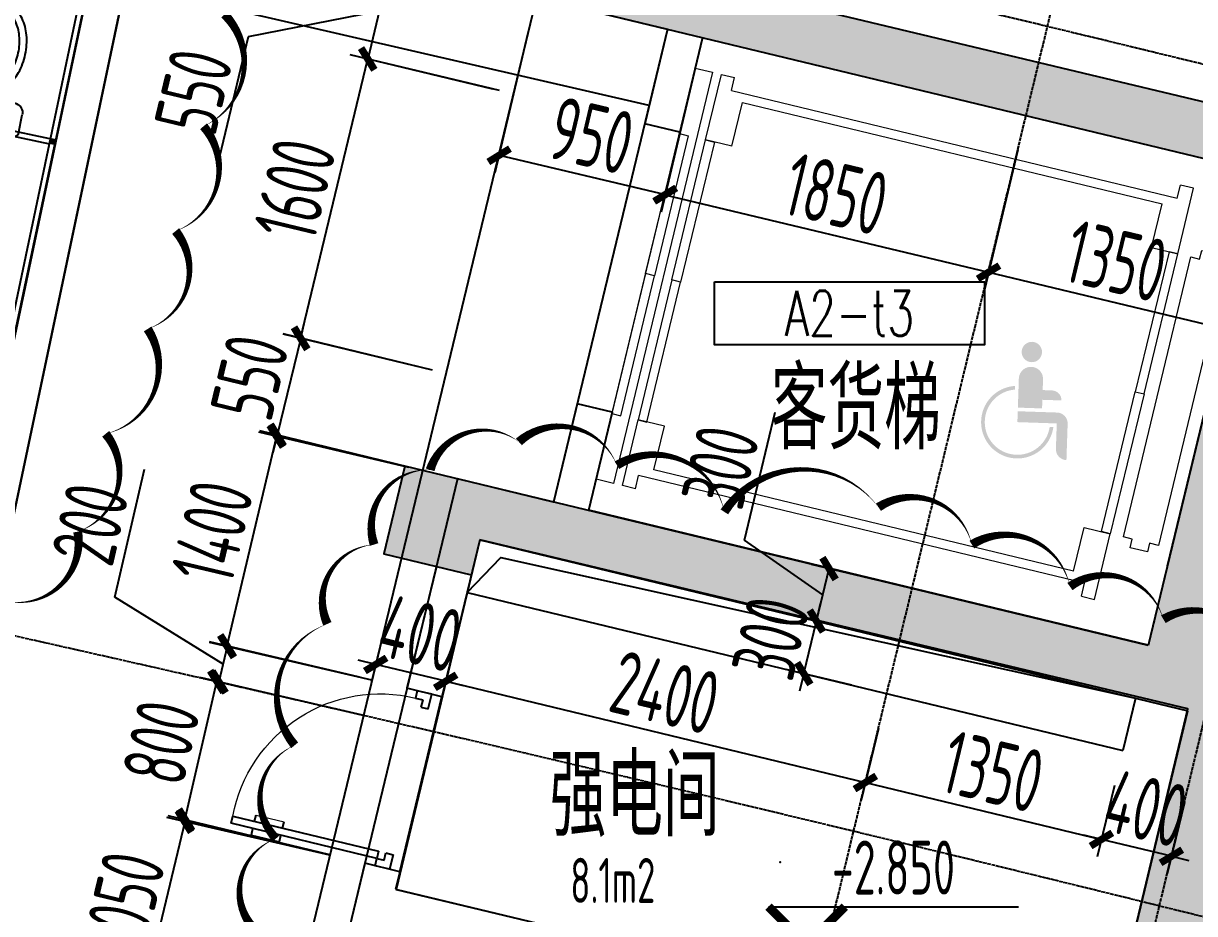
# Model space of a CAD drawing. Header units: millimetres. Extents: x 11639278 to 23698211, y -13072636 to -5537337.
# Drawn here: x 11786641 to 11793152, y -6332324 to -6327378 of the extents above; entities that cross this region are included whole.
import ezdxf
from ezdxf.enums import TextEntityAlignment as Align

# ---------------------------------------------------------------- set-up
doc = ezdxf.new("R2010")
doc.units = ezdxf.units.MM
doc.header["$LTSCALE"] = 10
for name, pattern in [('A2-RI-F1$0$CENTER', [2, 1.25, -0.25, 0.25, -0.25]), ('A2-RI-F1$0$DOTE', [2.42, 2, -0.2, 0.02, -0.2]), ('A2-RI-F1$0$HIDDEN', [0.375, 0.25, -0.125])]:
    doc.linetypes.add(name, pattern=pattern)
for name, color, linetype in [('A2-RB-F1$0$A-DIMS-100', 1, 'Continuous'), ('A2-RI-F1$0$$1$A-SYMB-NUMB-T', 4, 'Continuous'), ('A2-RI-F1$0$$3$A-SYMB', 4, 'Continuous'), ('A2-RI-F1$0$A-1-1-X-toilel$0$A-FIXT', 55, 'Continuous'), ('A2-RI-F1$0$A-DOOR', 32, 'Continuous'), ('A2-RI-F1$0$A-GRID', 1, 'A2-RI-F1$0$CENTER'), ('A2-RI-F1$0$A-HATH-GRAY', 8, 'Continuous'), ('A2-RI-F1$0$A-HOLE', 2, 'Continuous'), ('A2-RI-F1$0$A-ROOF-EDGE', 2, 'Continuous'), ('A2-RI-F1$0$A-STRS', 50, 'Continuous'), ('A2-RI-F1$0$A-SYMB', 4, 'Continuous'), ('A2-RI-F1$0$A-SYMB-AREA', 4, 'Continuous'), ('A2-RI-F1$0$A-SYMB-NAME', 4, 'Continuous'), ('A2-RI-F1$0$A-SYMB-VOID', 35, 'Continuous'), ('A2-RI-F1$0$A-WALL', 7, 'Continuous')]:
    doc.layers.add(name, color=color, linetype=linetype)
doc.layers.add('A2-RI-F1$0$$0$$0$an-stairs', color=3, linetype='Continuous', lineweight=9)
doc.layers.add('A2-RI-F1$0$A-Z410-G-Vhcl', color=5, linetype='Continuous', lineweight=0)
doc.layers.add('A2-RI-F1$0$A-X-AREA', color=6, linetype='Continuous', plot=False)
doc.styles.add('A2-RB-F1$0$XD2008', font='hzs.shx', dxfattribs={"width": 0.7, "bigfont": 'hztxt.shx'})
doc.styles.add('A2-RI-F1$0$$1$ECADI-TXT', font='simplex.shx', dxfattribs={"bigfont": 'hztxt.shx'})
doc.styles.add('A2-RI-F1$0$ECADI', font='hzs.shx', dxfattribs={"width": 0.7, "bigfont": 'hztxt.shx'})
doc.styles.add('A2-RI-F1$0$XD2008', font='hzs.shx', dxfattribs={"width": 0.7, "bigfont": 'hztxt.shx'})
doc.dimstyles.new('A2-RB-F1$0$XD100$0', dxfattribs={"dimscale": 100, "dimtxt": 3.5, "dimasz": 1, "dimexe": 1, "dimexo": 2, "dimgap": 0.5, "dimtad": 1, "dimdec": 0, "dimdsep": 46, "dimtxsty": 'A2-RB-F1$0$XD2008', "dimblk1": 'A2-RB-F1$0$_ArchTick', "dimblk2": 'A2-RB-F1$0$_ArchTick', "dimsah": 1, "dimcen": 2.5, "dimclrt": 4, "dimaunit": 1, "dimadec": 0, "dimazin": 0, "dimtfac": 1, "dimtdec": 0, "dimtix": 1, "dimtmove": 1, "dimatfit": 3, "dimfxl": 0, "dimtolj": 1, "dimtzin": 0, "dimarcsym": 0})

# ---------------------------------------------------------------- blocks, each defined once
blk = doc.blocks.new('A2-RB-F1$0$_ArchTick')
at = {"color": 0, "linetype": 'ByBlock', "const_width": 0.4}
blk.add_lwpolyline([(-0.5, -0.5), (0.5, 0.5)], dxfattribs=at)
blk = doc.blocks.new('*D1434')
at = {"layer": 'A2-RB-F1$0$A-DIMS-100', "color": 0, "lineweight": -2, "transparency": 16777216}
for p, q in [((11789446, -6327432.4), (11789262.7, -6328208.3)), ((11790370.5, -6327650.8), (11790187.3, -6328426.7)), ((11789285.7, -6328110.9), (11790210.3, -6328329.3))]:
    blk.add_line(p, q, dxfattribs=at)
at = {"layer": 'Defpoints', "color": 0, "transparency": 16777216}
for p in [(11789492, -6327237.8), (11790416.5, -6327456.2), (11790210.3, -6328329.3)]:
    blk.add_point(p, dxfattribs=at)
at = {"layer": 'A2-RB-F1$0$A-DIMS-100', "color": 0, "lineweight": -2, "transparency": 16777216, "xscale": 100, "yscale": 100, "zscale": 100}
for p, rotation in [((11789285.7, -6328110.9), 166.7097256110643), ((11790210.3, -6328329.3), 346.7097256110643)]:
    blk.add_blockref('A2-RB-F1$0$_ArchTick', p, dxfattribs=dict(at, rotation=rotation))
at = {"layer": 'A2-RB-F1$0$A-DIMS-100', "color": 4, "transparency": 16777216, "insert": (11789799.7, -6328001.2), "char_height": 350, "attachment_point": 5, "rotation": 346.70973, "style": 'A2-RB-F1$0$XD2008'}
blk.add_mtext('\\A1;950', dxfattribs=at)
blk = doc.blocks.new('*D1368')
at = {"layer": 'A2-RB-F1$0$A-DIMS-100', "color": 0, "lineweight": -2, "transparency": 16777216}
for p, q in [((11788047.2, -6329671.7), (11787772.6, -6330836.5)), ((11788783.9, -6329845.4), (11787949.9, -6329648.8)), ((11788509.3, -6331010.2), (11787675.3, -6330813.6))]:
    blk.add_line(p, q, dxfattribs=at)
at = {"layer": 'Defpoints', "color": 0, "transparency": 16777216}
for p in [(11788978.6, -6329891.3), (11787772.6, -6330836.5), (11788704, -6331056.1)]:
    blk.add_point(p, dxfattribs=at)
at = {"layer": 'A2-RB-F1$0$A-DIMS-100', "color": 0, "lineweight": -2, "transparency": 16777216, "xscale": 100, "yscale": 100, "zscale": 100}
for p, rotation in [((11788047.2, -6329671.7), 76.73599419994285), ((11787772.6, -6330836.5), 256.7359941999428)]:
    blk.add_blockref('A2-RB-F1$0$_ArchTick', p, dxfattribs=dict(at, rotation=rotation))
at = {"layer": 'A2-RB-F1$0$A-DIMS-100', "color": 4, "transparency": 16777216, "insert": (11787690.9, -6330202.5), "char_height": 350, "attachment_point": 5, "rotation": 76.73599, "style": 'A2-RB-F1$0$XD2008'}
blk.add_mtext('\\A1;1400', dxfattribs=at)
blk = doc.blocks.new('*D1369')
at = {"layer": 'A2-RB-F1$0$A-DIMS-100', "color": 0, "lineweight": -2, "transparency": 16777216}
for p, q in [((11790370, -6327650.7), (11790184.2, -6328427.3)), ((11792169.2, -6328081.1), (11791983.4, -6328857.7)), ((11790207.5, -6328330.1), (11792006.7, -6328760.5))]:
    blk.add_line(p, q, dxfattribs=at)
at = {"layer": 'Defpoints', "color": 0, "transparency": 16777216}
for p in [(11790416.5, -6327456.2), (11792215.8, -6327886.6), (11792006.7, -6328760.5)]:
    blk.add_point(p, dxfattribs=at)
at = {"layer": 'A2-RB-F1$0$A-DIMS-100', "color": 0, "lineweight": -2, "transparency": 16777216, "xscale": 100, "yscale": 100, "zscale": 100}
for p, rotation in [((11790207.5, -6328330.1), 166.5461067399386), ((11792006.7, -6328760.5), 346.5461067399385)]:
    blk.add_blockref('A2-RB-F1$0$_ArchTick', p, dxfattribs=dict(at, rotation=rotation))
at = {"layer": 'A2-RB-F1$0$A-DIMS-100', "color": 4, "transparency": 16777216, "insert": (11791159.4, -6328326.5), "char_height": 350, "attachment_point": 5, "rotation": 346.54611, "style": 'A2-RB-F1$0$XD2008'}
blk.add_mtext('\\A1;1850', dxfattribs=at)
blk = doc.blocks.new('*D1370')
at = {"layer": 'A2-RB-F1$0$A-DIMS-100', "color": 0, "lineweight": -2, "transparency": 16777216}
for p, q in [((11792169.2, -6328081.1), (11791983.4, -6328857.7)), ((11793482.2, -6328395.2), (11793296.4, -6329171.8)), ((11792006.7, -6328760.5), (11793319.7, -6329074.6))]:
    blk.add_line(p, q, dxfattribs=at)
at = {"layer": 'Defpoints', "color": 0, "transparency": 16777216}
for p in [(11792215.8, -6327886.6), (11793528.7, -6328200.7), (11793319.7, -6329074.6)]:
    blk.add_point(p, dxfattribs=at)
at = {"layer": 'A2-RB-F1$0$A-DIMS-100', "color": 0, "lineweight": -2, "transparency": 16777216, "xscale": 100, "yscale": 100, "zscale": 100}
for p, rotation in [((11792006.7, -6328760.5), 166.546106739915), ((11793319.7, -6329074.6), 346.546106739915)]:
    blk.add_blockref('A2-RB-F1$0$_ArchTick', p, dxfattribs=dict(at, rotation=rotation))
at = {"layer": 'A2-RB-F1$0$A-DIMS-100', "color": 4, "transparency": 16777216, "insert": (11792715.5, -6328698.7), "char_height": 350, "attachment_point": 5, "rotation": 346.54611, "style": 'A2-RB-F1$0$XD2008'}
blk.add_mtext('\\A1;1350', dxfattribs=at)
blk = doc.blocks.new('*D1107')
at = {"layer": 'A2-RB-F1$0$A-DIMS-100', "color": 0, "lineweight": -2, "transparency": 16777216}
for p, q in [((11788682.8, -6327042.6), (11788555.1, -6327575.9)), ((11789378.8, -6327209.1), (11788585.5, -6327019.3)), ((11788618.9, -6327309.2), (11787890.6, -6327453.4)), ((11787890.6, -6327453.4), (11787720.7, -6328163.3)), ((11789251.1, -6327742.5), (11788457.9, -6327552.6))]:
    blk.add_line(p, q, dxfattribs=at)
at = {"layer": 'Defpoints', "color": 0, "transparency": 16777216}
for p in [(11789573.3, -6327255.7), (11788555.1, -6327575.9), (11789445.6, -6327789)]:
    blk.add_point(p, dxfattribs=at)
at = {"layer": 'A2-RB-F1$0$A-DIMS-100', "color": 0, "lineweight": -2, "transparency": 16777216, "xscale": 100, "yscale": 100, "zscale": 100}
for p, rotation in [((11788682.8, -6327042.6), 76.54136474564864), ((11788555.1, -6327575.9), 256.5413647456487)]:
    blk.add_blockref('A2-RB-F1$0$_ArchTick', p, dxfattribs=dict(at, rotation=rotation))
at = {"layer": 'A2-RB-F1$0$A-DIMS-100', "color": 4, "transparency": 16777216, "insert": (11787586.9, -6327756), "char_height": 350, "attachment_point": 5, "rotation": 76.54136, "style": 'A2-RB-F1$0$XD2008'}
blk.add_mtext('\\A1;550', dxfattribs=at)
blk = doc.blocks.new('*D1108')
at = {"layer": 'A2-RB-F1$0$A-DIMS-100', "color": 0, "lineweight": -2, "transparency": 16777216}
for p, q in [((11788182.6, -6329126.7), (11788206.2, -6329029.5)), ((11788182.6, -6329126.7), (11788051.6, -6329666.3)), ((11788915.3, -6329304.5), (11788085.5, -6329103.1)), ((11788784.3, -6329844.1), (11787954.5, -6329642.7)), ((11788051.6, -6329666.3), (11788028.1, -6329763.4))]:
    blk.add_line(p, q, dxfattribs=at)
at = {"layer": 'Defpoints', "color": 0, "transparency": 16777216}
for p in [(11789109.6, -6329351.7), (11788051.6, -6329666.3), (11788978.6, -6329891.3)]:
    blk.add_point(p, dxfattribs=at)
at = {"layer": 'A2-RB-F1$0$A-DIMS-100', "color": 0, "lineweight": -2, "transparency": 16777216, "xscale": 100, "yscale": 100, "zscale": 100}
for p, rotation in [((11788182.6, -6329126.7), 256.3555000022105), ((11788051.6, -6329666.3), 76.35550000221056)]:
    blk.add_blockref('A2-RB-F1$0$_ArchTick', p, dxfattribs=dict(at, rotation=rotation))
at = {"layer": 'A2-RB-F1$0$A-DIMS-100', "color": 4, "transparency": 16777216, "insert": (11787898.5, -6329343.4), "char_height": 350, "attachment_point": 5, "rotation": 76.3555, "style": 'A2-RB-F1$0$XD2008'}
blk.add_mtext('\\A1;550', dxfattribs=at)
blk = doc.blocks.new('*D1109')
at = {"layer": 'A2-RB-F1$0$A-DIMS-100', "color": 0, "lineweight": -2, "transparency": 16777216}
for p, q in [((11788182.2, -6329129), (11788555.3, -6327575.2)), ((11789288.3, -6327751.2), (11788458.1, -6327551.8)), ((11788915.1, -6329305), (11788084.9, -6329105.6))]:
    blk.add_line(p, q, dxfattribs=at)
at = {"layer": 'Defpoints', "color": 0, "transparency": 16777216}
for p in [(11788555.3, -6327575.2), (11789482.8, -6327797.9), (11789109.6, -6329351.7)]:
    blk.add_point(p, dxfattribs=at)
at = {"layer": 'A2-RB-F1$0$A-DIMS-100', "color": 0, "lineweight": -2, "transparency": 16777216, "xscale": 100, "yscale": 100, "zscale": 100}
for p, rotation in [((11788555.3, -6327575.2), 76.49614917004527), ((11788182.2, -6329129), 256.4961491700453)]:
    blk.add_blockref('A2-RB-F1$0$_ArchTick', p, dxfattribs=dict(at, rotation=rotation))
at = {"layer": 'A2-RB-F1$0$A-DIMS-100', "color": 4, "transparency": 16777216, "insert": (11788150, -6328299.5), "char_height": 350, "attachment_point": 5, "rotation": 76.49615, "style": 'A2-RB-F1$0$XD2008'}
blk.add_mtext('\\A1;1600', dxfattribs=at)
blk = doc.blocks.new('*D1111')
at = {"layer": 'A2-RB-F1$0$A-DIMS-100', "color": 0, "lineweight": -2, "transparency": 16777216}
for p, q in [((11787296.5, -6332825.2), (11787542.5, -6331804.7)), ((11788344.6, -6331998.1), (11787445.3, -6331781.3)), ((11788098.6, -6333018.5), (11787199.3, -6332801.8))]:
    blk.add_line(p, q, dxfattribs=at)
at = {"layer": 'Defpoints', "color": 0, "transparency": 16777216}
for p in [(11787542.5, -6331804.7), (11788539, -6332044.9), (11788293.1, -6333065.4)]:
    blk.add_point(p, dxfattribs=at)
at = {"layer": 'A2-RB-F1$0$A-DIMS-100', "color": 0, "lineweight": -2, "transparency": 16777216, "xscale": 100, "yscale": 100, "zscale": 100}
for p, rotation in [((11787542.5, -6331804.7), 76.4486630935831), ((11787296.5, -6332825.2), 256.4486630935831)]:
    blk.add_blockref('A2-RB-F1$0$_ArchTick', p, dxfattribs=dict(at, rotation=rotation))
at = {"layer": 'A2-RB-F1$0$A-DIMS-100', "color": 4, "transparency": 16777216, "insert": (11787200.8, -6332262.3), "char_height": 350, "attachment_point": 5, "rotation": 76.44866, "style": 'A2-RB-F1$0$XD2008'}
blk.add_mtext('\\A1;1050', dxfattribs=at)
blk = doc.blocks.new('*D1019')
at = {"layer": 'A2-RB-F1$0$A-DIMS-100', "color": 0, "lineweight": -2, "transparency": 16777216}
for p, q in [((11788671.8, -6330640.3), (11788576.2, -6331037.4)), ((11789060.7, -6330734.1), (11788965, -6331131.1)), ((11788599.6, -6330940.1), (11788502.4, -6330916.7)), ((11788988.5, -6331033.9), (11788599.6, -6330940.1)), ((11788988.5, -6331033.9), (11789085.7, -6331057.3))]:
    blk.add_line(p, q, dxfattribs=at)
at = {"layer": 'Defpoints', "color": 0, "transparency": 16777216}
for p in [(11788718.7, -6330445.9), (11789107.6, -6330539.6), (11788599.6, -6330940.1)]:
    blk.add_point(p, dxfattribs=at)
at = {"layer": 'A2-RB-F1$0$A-DIMS-100', "color": 0, "lineweight": -2, "transparency": 16777216, "xscale": 100, "yscale": 100, "zscale": 100}
for p, rotation in [((11788599.6, -6330940.1), 346.4486596404055), ((11788988.5, -6331033.9), 166.4486596404056)]:
    blk.add_blockref('A2-RB-F1$0$_ArchTick', p, dxfattribs=dict(at, rotation=rotation))
at = {"layer": 'A2-RB-F1$0$A-DIMS-100', "color": 4, "transparency": 16777216, "insert": (11788846.7, -6330768.3), "char_height": 350, "attachment_point": 5, "rotation": 346.44866, "style": 'A2-RB-F1$0$XD2008'}
blk.add_mtext('\\A1;400', dxfattribs=at)
blk = doc.blocks.new('*D1020')
at = {"layer": 'A2-RB-F1$0$A-DIMS-100', "color": 0, "lineweight": -2, "transparency": 16777216}
for p, q in [((11789060.7, -6330734.1), (11788965, -6331131.1)), ((11788988.5, -6331033.9), (11791321.6, -6331596.2)), ((11791393.9, -6331296.4), (11791298.2, -6331693.4))]:
    blk.add_line(p, q, dxfattribs=at)
at = {"layer": 'Defpoints', "color": 0, "transparency": 16777216}
for p in [(11789107.6, -6330539.6), (11791440.8, -6331102), (11791321.6, -6331596.2)]:
    blk.add_point(p, dxfattribs=at)
at = {"layer": 'A2-RB-F1$0$A-DIMS-100', "color": 0, "lineweight": -2, "transparency": 16777216, "xscale": 100, "yscale": 100, "zscale": 100}
for p, rotation in [((11788988.5, -6331033.9), 166.4486538849018), ((11791321.6, -6331596.2), 346.4486538849018)]:
    blk.add_blockref('A2-RB-F1$0$_ArchTick', p, dxfattribs=dict(at, rotation=rotation))
at = {"layer": 'A2-RB-F1$0$A-DIMS-100', "color": 4, "transparency": 16777216, "insert": (11790207.8, -6331096.3), "char_height": 350, "attachment_point": 5, "rotation": 346.44865, "style": 'A2-RB-F1$0$XD2008'}
blk.add_mtext('\\A1;2400', dxfattribs=at)
blk = doc.blocks.new('*D1021')
at = {"layer": 'A2-RB-F1$0$A-DIMS-100', "color": 0, "lineweight": -2, "transparency": 16777216}
for p, q in [((11791393.9, -6331296.4), (11791298.2, -6331693.4)), ((11791321.6, -6331596.2), (11792634.1, -6331912.6)), ((11792706.3, -6331612.8), (11792610.6, -6332009.8))]:
    blk.add_line(p, q, dxfattribs=at)
at = {"layer": 'Defpoints', "color": 0, "transparency": 16777216}
for p in [(11791440.8, -6331102), (11792753.2, -6331418.3), (11792634.1, -6331912.6)]:
    blk.add_point(p, dxfattribs=at)
at = {"layer": 'A2-RB-F1$0$A-DIMS-100', "color": 0, "lineweight": -2, "transparency": 16777216, "xscale": 100, "yscale": 100, "zscale": 100}
for p, rotation in [((11791321.6, -6331596.2), 166.4486538847832), ((11792634.1, -6331912.6), 346.4486538847832)]:
    blk.add_blockref('A2-RB-F1$0$_ArchTick', p, dxfattribs=dict(at, rotation=rotation))
at = {"layer": 'A2-RB-F1$0$A-DIMS-100', "color": 4, "transparency": 16777216, "insert": (11792030.6, -6331535.7), "char_height": 350, "attachment_point": 5, "rotation": 346.44865, "style": 'A2-RB-F1$0$XD2008'}
blk.add_mtext('\\A1;1350', dxfattribs=at)
blk = doc.blocks.new('*D1022')
at = {"layer": 'A2-RB-F1$0$A-DIMS-100', "color": 0, "lineweight": -2, "transparency": 16777216}
for p, q in [((11792706.3, -6331612.8), (11792610.6, -6332009.8)), ((11793095.2, -6331706.5), (11792999.5, -6332103.5)), ((11792634.1, -6331912.6), (11792536.8, -6331889.1)), ((11793022.9, -6332006.3), (11792634.1, -6331912.6)), ((11793022.9, -6332006.3), (11793120.1, -6332029.7))]:
    blk.add_line(p, q, dxfattribs=at)
at = {"layer": 'Defpoints', "color": 0, "transparency": 16777216}
for p in [(11792753.2, -6331418.3), (11793142, -6331512), (11792634.1, -6331912.6)]:
    blk.add_point(p, dxfattribs=at)
at = {"layer": 'A2-RB-F1$0$A-DIMS-100', "color": 0, "lineweight": -2, "transparency": 16777216, "xscale": 100, "yscale": 100, "zscale": 100}
for p, rotation in [((11792634.1, -6331912.6), 346.4486941735833), ((11793022.9, -6332006.3), 166.4486941735833)]:
    blk.add_blockref('A2-RB-F1$0$_ArchTick', p, dxfattribs=dict(at, rotation=rotation))
at = {"layer": 'A2-RB-F1$0$A-DIMS-100', "color": 4, "transparency": 16777216, "insert": (11792881.2, -6331740.7), "char_height": 350, "attachment_point": 5, "rotation": 346.44869, "style": 'A2-RB-F1$0$XD2008'}
blk.add_mtext('\\A1;400', dxfattribs=at)
blk = doc.blocks.new('*D1023')
at = {"layer": 'A2-RB-F1$0$A-DIMS-100', "color": 0, "lineweight": -2, "transparency": 16777216}
for p, q in [((11791049.5, -6330699.1), (11791072.9, -6330601.9)), ((11791316.6, -6330763.5), (11790952.3, -6330675.7)), ((11790979.2, -6330990.7), (11791049.5, -6330699.1)), ((11791246.3, -6331055.1), (11790882, -6330967.3)), ((11790979.2, -6330990.7), (11790955.7, -6331088))]:
    blk.add_line(p, q, dxfattribs=at)
at = {"layer": 'Defpoints', "color": 0, "transparency": 16777216}
for p in [(11791049.5, -6330699.1), (11791511.1, -6330810.3), (11791440.8, -6331102)]:
    blk.add_point(p, dxfattribs=at)
at = {"layer": 'A2-RB-F1$0$A-DIMS-100', "color": 0, "lineweight": -2, "transparency": 16777216, "xscale": 100, "yscale": 100, "zscale": 100}
for p, rotation in [((11791049.5, -6330699.1), 256.4486365041279), ((11790979.2, -6330990.7), 76.44863650412783)]:
    blk.add_blockref('A2-RB-F1$0$_ArchTick', p, dxfattribs=dict(at, rotation=rotation))
at = {"layer": 'A2-RB-F1$0$A-DIMS-100', "color": 4, "transparency": 16777216, "insert": (11790795.6, -6330792.2), "char_height": 350, "attachment_point": 5, "rotation": 76.44864, "style": 'A2-RB-F1$0$XD2008'}
blk.add_mtext('\\A1;300', dxfattribs=at)
blk = doc.blocks.new('*D1024')
at = {"layer": 'A2-RB-F1$0$A-DIMS-100', "color": 0, "lineweight": -2, "transparency": 16777216}
for p, q in [((11790649.7, -6330248.7), (11790820.8, -6329539)), ((11791084.6, -6330553.3), (11790649.7, -6330248.7)), ((11791386.9, -6330471.8), (11791022.5, -6330384)), ((11791049.5, -6330699.1), (11791119.8, -6330407.4)), ((11791316.6, -6330763.5), (11790952.3, -6330675.7))]:
    blk.add_line(p, q, dxfattribs=at)
at = {"layer": 'Defpoints', "color": 0, "transparency": 16777216}
for p in [(11791119.8, -6330407.4), (11791581.4, -6330518.7), (11791511.1, -6330810.3)]:
    blk.add_point(p, dxfattribs=at)
at = {"layer": 'A2-RB-F1$0$A-DIMS-100', "color": 0, "lineweight": -2, "transparency": 16777216, "xscale": 100, "yscale": 100, "zscale": 100}
for p, rotation in [((11791119.8, -6330407.4), 76.44863650412785), ((11791049.5, -6330699.1), 256.4486365041279)]:
    blk.add_blockref('A2-RB-F1$0$_ArchTick', p, dxfattribs=dict(at, rotation=rotation))
at = {"layer": 'A2-RB-F1$0$A-DIMS-100', "color": 4, "transparency": 16777216, "insert": (11790516.5, -6329841.1), "char_height": 350, "attachment_point": 5, "rotation": 76.44864, "style": 'A2-RB-F1$0$XD2008'}
blk.add_mtext('\\A1;300', dxfattribs=at)
blk = doc.blocks.new('*D702')
at = {"layer": 'A2-RB-F1$0$A-DIMS-100', "color": 0, "lineweight": -2, "transparency": 16777216}
for p, q in [((11787149.2, -6330565.7), (11787314.2, -6329854.6)), ((11787751, -6330939.1), (11787149.2, -6330565.7)), ((11788578.5, -6331027.6), (11787676.4, -6330818.3)), ((11787773.8, -6330840.9), (11787728.2, -6331037.4)), ((11788532.9, -6331224.1), (11787630.8, -6331014.8))]:
    blk.add_line(p, q, dxfattribs=at)
at = {"layer": 'Defpoints', "color": 0, "transparency": 16777216}
for p in [(11787728.2, -6331037.4), (11788773.3, -6331072.8), (11788727.7, -6331269.3)]:
    blk.add_point(p, dxfattribs=at)
at = {"layer": 'A2-RB-F1$0$A-DIMS-100', "color": 0, "lineweight": -2, "transparency": 16777216, "xscale": 100, "yscale": 100, "zscale": 100}
for p, rotation in [((11787773.8, -6330840.9), 76.93821279067768), ((11787728.2, -6331037.4), 256.9382127906777)]:
    blk.add_blockref('A2-RB-F1$0$_ArchTick', p, dxfattribs=dict(at, rotation=rotation))
at = {"layer": 'A2-RB-F1$0$A-DIMS-100', "color": 4, "transparency": 16777216, "insert": (11787012.5, -6330159.3), "char_height": 350, "attachment_point": 5, "rotation": 76.93821, "style": 'A2-RB-F1$0$XD2008'}
blk.add_mtext('\\A1;200', dxfattribs=at)
blk = doc.blocks.new('*D726')
at = {"layer": 'A2-RB-F1$0$A-DIMS-100', "color": 0, "lineweight": -2, "transparency": 16777216}
for p, q in [((11787536.1, -6331812.3), (11787716.5, -6331034.7)), ((11788524.6, -6331222.2), (11787619.1, -6331012.1)), ((11788344.2, -6331999.7), (11787438.7, -6331789.7))]:
    blk.add_line(p, q, dxfattribs=at)
at = {"layer": 'Defpoints', "color": 0, "transparency": 16777216}
for p in [(11787716.5, -6331034.7), (11788719.4, -6331267.4), (11788539, -6332044.9)]:
    blk.add_point(p, dxfattribs=at)
at = {"layer": 'A2-RB-F1$0$A-DIMS-100', "color": 0, "lineweight": -2, "transparency": 16777216, "xscale": 100, "yscale": 100, "zscale": 100}
for p, rotation in [((11787716.5, -6331034.7), 76.93982687979205), ((11787536.1, -6331812.3), 256.9398268797921)]:
    blk.add_blockref('A2-RB-F1$0$_ArchTick', p, dxfattribs=dict(at, rotation=rotation))
at = {"layer": 'A2-RB-F1$0$A-DIMS-100', "color": 4, "transparency": 16777216, "insert": (11787407.1, -6331372.7), "char_height": 350, "attachment_point": 5, "rotation": 76.93983, "style": 'A2-RB-F1$0$XD2008'}
blk.add_mtext('\\A1;800', dxfattribs=at)
blk = doc.blocks.new('A2-RI-F1$0$A-1-1-X-toilel$0$A-1-10-01~10(B1~wd)$0$A1088D2A')
at = {"layer": 'A2-RI-F1$0$A-1-1-X-toilel$0$A-FIXT'}
for p, q in [((-0.43, 0), (0.43, 0)), ((-0.47, -0.235), (-0.47, -0.04)), ((0.47, -0.04), (0.47, -0.235)), ((-0.05, -0.396), (-0.05, -0.361)), ((0.05, -0.361), (0.05, -0.396)), ((-0.176, -0.431), (0.181, -0.431)), ((-0.07, -0.396), (-0.05, -0.396)), ((-0.07, -0.431), (-0.07, -0.396)), ((0.05, -0.396), (-0.05, -0.396)), ((0.05, -0.396), (0.07, -0.396)), ((0.07, -0.396), (0.07, -0.431)), ((-0.148, -0.5), (0.148, -0.5))]:
    blk.add_line(p, q, dxfattribs=at)
for points in [[(0.002, -1.35, -0.128381), (-0.133, -1.315, -0.106268), (-0.259, -1.203, -0.085065), (-0.338, -1.047, -0.074422), (-0.368, -0.849, -0.074422), (-0.338, -0.652, -0.093985), (-0.259, -0.514, -0.073872), (-0.176, -0.431, -0.130921)], [(0.181, -0.431, -0.073872), (0.264, -0.514, -0.093985), (0.343, -0.652, -0.074422), (0.372, -0.849, -0.074422), (0.343, -1.047, -0.085065), (0.264, -1.203, -0.106268), (0.138, -1.315, -0.128381), (0.002, -1.35, -0.130921)], [(-0.148, -0.5, 0.073654), (-0.204, -0.54, 0.085065), (-0.272, -0.674, 0.074422), (-0.298, -0.849, 0.074422), (-0.272, -1.025, 0.085065), (-0.204, -1.159, 0.106268), (-0.101, -1.25, 0.128381), (-0.002, -1.276, 0.131396)], [(0.148, -0.5, -0.073654), (0.204, -0.54, -0.085065), (0.272, -0.674, -0.074422), (0.298, -0.849, -0.074422), (0.272, -1.025, -0.085065), (0.204, -1.159, -0.106268), (0.101, -1.25, -0.128381), (0.002, -1.276, -0.131396)]]:
    blk.add_lwpolyline(points, format="xyb", dxfattribs=at)
for centre, radius, start, end in [((-0.43, -0.04), 0.04, 90, 180), ((0.43, -0.04), 0.04, 0, 90), ((-0.37, -0.235), 0.1, 180, 262.0681), ((0.37, -0.235), 0.1, 277.9319, 0), ((0, 2.42), 2.781, 262.0681, 268.9699), ((0, 2.42), 2.781, 268.9699, 271.0301), ((0, 2.42), 2.781, 271.0301, 277.9319)]:
    blk.add_arc(centre, radius, start, end, dxfattribs=at)
blk = doc.blocks.new('A2-RI-F1$0$76ryftuyj')
at = {"layer": 'A2-RI-F1$0$A-1-1-X-toilel$0$A-FIXT'}
for p, q in [((-454, 100.4), (-569.6, -421.9)), ((-424.7, 94), (-540.3, -428.4)), ((424.7, -94), (150.4, -1334)), ((454, -100.4), (173.2, -1369.8)), ((-556.4, -436), (-925.2, -853.1)), ((-537.1, -453.7), (-905.9, -870.8)), ((-540.3, -428.4), (-569.6, -421.9)), ((-556.4, -436), (-537.1, -453.7)), ((-925.2, -853.1), (-905.9, -870.8)), ((-699.2, -1007.8), (-734.8, -1168.9)), ((-669.9, -1014.2), (-699.2, -1007.8)), ((-669.9, -1014.2), (-699.1, -1146)), ((-734.8, -1168.9), (173.2, -1369.8)), ((-699.1, -1146), (150.4, -1334))]:
    blk.add_line(p, q, dxfattribs=at)
for points in [[(-542.8, -427.8), (-545.4, -439.6), (-556.7, -437.1), (-554.1, -425.4)], [(-683.6, -1011), (-681.3, -1000.5), (-670.1, -1003), (-672.4, -1013.5)]]:
    blk.add_lwpolyline(points, dxfattribs=at)
blk.add_arc((-524.5, -462.1), 559.9, 224.29368, 253.7528, dxfattribs=at)
for points in [[(-460.5, 71.2), (-431.2, 64.7), (-454, 100.4), (-424.7, 94)], [(418.2, -123.3), (447.5, -129.7), (424.7, -94), (454, -100.4)], [(-734.8, -1168.9), (-705.6, -1175.3), (-728.4, -1139.6), (-699.1, -1146)], [(143.9, -1363.3), (173.2, -1369.8), (150.4, -1334), (179.7, -1340.5)]]:
    blk.add_trace(points, dxfattribs=at)
at = {"layer": 'A2-RI-F1$0$A-1-1-X-toilel$0$A-FIXT', "xscale": 539.9999999998115, "yscale": 539.9999999998115, "zscale": 539.9999999998115, "rotation": 347.5246565594547}
blk.add_blockref('A2-RI-F1$0$A-1-1-X-toilel$0$A-1-10-01~10(B1~wd)$0$A1088D2A', (0, 0), dxfattribs=at)
blk = doc.blocks.new('A2-RI-F1$0$5erhfh')
at = {"layer": 'A2-RI-F1$0$A-SYMB-AREA', "style": 'A2-RI-F1$0$ECADI', "width": 0.7}
blk.add_attdef('340M2', text='', height=2.5, dxfattribs=at).set_placement((0, 1.25), align=Align.MIDDLE_LEFT)
at = {"layer": 'A2-RI-F1$0$A-SYMB-NAME', "style": 'A2-RI-F1$0$ECADI', "width": 0.7}
blk.add_attdef('CHINESENAME', (-12.292, 3.087), '', height=4.5, dxfattribs=at)
blk = doc.blocks.new('A2-RI-F1$0$$1$ECADI-TAG-CODE')
at = {"layer": 'A2-RI-F1$0$$1$A-SYMB-NUMB-T', "color": 1}
blk.add_lwpolyline([(0, 3.5), (15, 3.5), (15, 0), (0, 0)], close=True, dxfattribs=at)
at = {"layer": 'A2-RI-F1$0$$1$A-SYMB-NUMB-T', "style": 'A2-RI-F1$0$$1$ECADI-TXT', "width": 0.7}
blk.add_attdef('CODE', text='', height=2.5, dxfattribs=at).set_placement((7.5, 1.75), align=Align.MIDDLE_CENTER)
blk = doc.blocks.new('*U1590')
at = {"layer": 'A2-RI-F1$0$A-Z410-G-Vhcl', "extrusion": (0, 0, -1)}
h = blk.add_hatch(color=2, dxfattribs=at)
edge = h.paths.add_edge_path()
edge.add_arc((-0.00413, 0.03896), 0.0082, 0, 360)
for points in [[(-0.01388, -0.00619), (0.00563, -0.00619), (0.00563, 0.01724, 1), (-0.01388, 0.01724), (-0.01388, 0.00859), (-0.02142, 0.00859, 0.414214), (-0.02925, 0.00075), (-0.01388, 0.00075)], [(0.00855, 0.00825, -2.078418), (-0.02051, -0.02082), (-0.02349, -0.02082, 2.108884), (0.00855, 0.01122)], [(-0.02611, -0.01789), (0.00563, -0.01789), (0.00563, -0.00911), (-0.02611, -0.00911, 0.414214), (-0.03489, -0.01789), (-0.03489, -0.04716, 0.414214), (-0.02611, -0.03838)]]:
    blk.add_hatch(color=2, dxfattribs=at).paths.add_polyline_path(points)
blk = doc.blocks.new('A2-RI-F1$0$door-1000')
for p, q in [((0.6493, 0.6471), (0.7083, 0.7059)), ((0.7083, 0.7059), (0.7083, 0.7059)), ((0.7083, 0.7059), (0.7672, 0.6469)), ((0.6787, 0.6175), (0.6493, 0.6471)), ((0.7082, 0.647), (0.6787, 0.6175)), ((0.7376, 0.6174), (0.7082, 0.647)), ((0.7672, 0.6469), (0.7376, 0.6174)), ((0.059, 0.0588), (0, 0)), ((0, 0), (0.0588, -0.059)), ((0, 0), (0, 0)), ((0.0589, -0.0001), (0.0884, 0.0293)), ((0.0884, 0.0293), (0.059, 0.0588)), ((0.0588, -0.059), (0.0883, -0.0296)), ((0.0883, -0.0296), (0.0589, -0.0001)), ((0.1179, -0.0002), (0.0883, -0.0296)), ((0.0883, -0.0296), (0.6766, -0.6199)), ((0.7061, -0.5905), (0.1179, -0.0002)), ((0.5051, -0.3888), (0.5301, -0.3639)), ((0.4506, -0.4431), (0.4756, -0.4182)), ((0.6183, -0.5024), (0.6432, -0.4775)), ((0.5638, -0.5566), (0.5888, -0.5318)), ((0.6766, -0.6199), (0.7061, -0.5905))]:
    blk.add_line(p, q)
at = {"lineweight": 13}
for p, q in [((0.6432, -0.4775), (0.5301, -0.3639)), ((0.5638, -0.5566), (0.4506, -0.4431))]:
    blk.add_line(p, q, dxfattribs=at)
blk.add_arc((0.1481, 0.0285), 0.8333, 312.03498, 44.97267, dxfattribs=at)
blk = doc.blocks.new('A2-RI-F1$0$ECADI-TAG-HGHT（国标）')
at = {"color": 1}
blk.add_line((-2.121, 2.121), (11.768, 2.121), dxfattribs=at)
at = {"color": 1, "const_width": 0.5}
blk.add_lwpolyline([(-2.121, 2.121), (0, 0), (2.121, 2.121)], dxfattribs=at)
at = {"color": 1}
blk.add_point((-1.481, 4.6), dxfattribs=at)
at = {"style": 'A2-RI-F1$0$XD2008', "width": 0.7}
blk.add_attdef('FL', text='', height=3, dxfattribs=at).set_placement((-2.689, 2.967), align=Align.RIGHT)
for tag, p in [('F.F.L.', (2.284, 2.967)), ('T.O.S.', (2.284, -1.104))]:
    blk.add_attdef(tag, p, '', height=3, dxfattribs=at)
blk = doc.blocks.new('A2-RI-F1')
at = {"layer": 'A2-RI-F1$0$A-HATH-GRAY', "ltscale": 3}
h = blk.add_hatch(color=256, dxfattribs=at)
h.paths.add_polyline_path([(11790116.1, -6326355.4), (11789336.5, -6326175.7), (11789104, -6327140.2), (11789881.8, -6327327.6)], flags=17)
h.paths.add_polyline_path([(11784982.1, -6317845.9), (11785569.2, -6317969.7), (11785693, -6317382.6), (11785105.9, -6317258.8)])
h.paths.add_polyline_path([(11783331.6, -6325673.8), (11783918.7, -6325797.6), (11784042.5, -6325210.5), (11783455.4, -6325086.7)], flags=17)
h.paths.add_polyline_path([(11787539, -6310566.1), (11786168.8, -6310278.7), (11785797.4, -6312040), (11787167.6, -6312327.3)])
h.paths.add_polyline_path([(11778410.6, -6308757.4), (11777032.7, -6308509.6), (11776712.1, -6310280.8), (11778090, -6310528.7)])
h.paths.add_polyline_path([(11790242.4, -6324537.3), (11791465.1, -6319482.9), (11790976.8, -6319370.3), (11791211.1, -6318398.1), (11791992.6, -6318578.3), (11790534.7, -6324604.7)])
edge = h.paths.add_edge_path()
edge.add_arc((11715428.7, -6654719.3), 328248, 79.92266, 81.006748, ccw=False)
edge.add_line((11772864.6, -6331535.4), (11773061.2, -6330451.8))
edge.add_line((11773061.2, -6330451.8), (11774438.4, -6330701.1))
edge.add_line((11774438.4, -6330701.1), (11774242.2, -6331784.8))
edge.add_arc((11720000.7, -6627501.2), 300649.9, 78.227483, 79.606099, ccw=False)
edge.add_line((11781341.2, -6333175.4), (11781568.3, -6332098.4))
edge.add_line((11781568.3, -6332098.4), (11782938.3, -6332386.6))
edge.add_line((11782938.3, -6332386.6), (11782711.1, -6333464.2))
edge.add_arc((11720000.7, -6627501.2), 300649.9, 77.058508, 77.96068, ccw=False)
edge.add_line((11787333, -6334488.1), (11787450.2, -6334001.9))
edge.add_line((11787450.2, -6334001.9), (11788229.8, -6334181.6))
edge.add_line((11788229.8, -6334181.6), (11788112.6, -6334667.8))
edge.add_line((11788112.6, -6334667.8), (11791758.2, -6335546.5))
edge.add_line((11791758.2, -6335546.5), (11791875.3, -6335060.4))
edge.add_line((11791875.3, -6335060.4), (11792167.7, -6335127.8))
edge.add_line((11792167.7, -6335127.8), (11793115.1, -6331197))
edge.add_line((11793115.1, -6331197), (11789518.1, -6330330))
edge.add_line((11789518.1, -6330330), (11789588.4, -6330038.4))
edge.add_line((11789588.4, -6330038.4), (11792893.8, -6330835))
edge.add_line((11792893.8, -6330835), (11793527.3, -6328206.6))
edge.add_line((11793527.3, -6328206.6), (11790222, -6327409.9))
edge.add_line((11790222, -6327409.9), (11790291.8, -6327117.9))
edge.add_line((11790291.8, -6327117.9), (11793598.8, -6327909))
edge.add_line((11793598.8, -6327909), (11793761.6, -6327234.3))
edge.add_line((11793761.6, -6327234.3), (11794248.9, -6327346.7))
edge.add_line((11794248.9, -6327346.7), (11795889.1, -6320541.5))
edge.add_line((11795889.1, -6320541.5), (11795401.9, -6320429.1))
edge.add_line((11795401.9, -6320429.1), (11795636.3, -6319457))
edge.add_line((11795636.3, -6319457), (11796415.8, -6319636.6))
edge.add_line((11796415.8, -6319636.6), (11794305.1, -6328393.8))
edge.add_line((11794305.1, -6328393.8), (11793818.9, -6328277.1))
edge.add_line((11793818.9, -6328277.1), (11793208.8, -6330808.1))
edge.add_line((11793208.8, -6330808.1), (11793694.9, -6330925.3))
edge.add_line((11793694.9, -6330925.3), (11792418.7, -6336220))
edge.add_arc((11720132.3, -6626770.2), 299407.2, 76.028942, 81.04324)
edge.add_line((11766746.8, -6331013.8), (11766739.8, -6330506.7))
h = blk.add_hatch(color=256, dxfattribs=at)
h.paths.add_polyline_path([(11789588.4, -6330038.4), (11788859.3, -6329862.6), (11788742.1, -6330348.8), (11789131, -6330442.5), (11789177.9, -6330248), (11789518.1, -6330330)], flags=17)
h.paths.add_polyline_path([(11788859.3, -6329862.6), (11788762.1, -6329839.2), (11788644.9, -6330325.3), (11788742.1, -6330348.8)], flags=17)
h.paths.add_polyline_path([(11790292.3, -6327118), (11789951.9, -6327036.6), (11789881.8, -6327327.6), (11790222, -6327409.6)], flags=17)
h.paths.add_polyline_path([(11796415.8, -6319636.6), (11795636.3, -6319457), (11795401.9, -6320429.1), (11795889.1, -6320541.5), (11794248.9, -6327346.7), (11793761.6, -6327234.3), (11793598.8, -6327909), (11790291.8, -6327117.9), (11790222, -6327409.9), (11793527.3, -6328206.6), (11792893.8, -6330835), (11789588.4, -6330038.4), (11789518.1, -6330330), (11793115.1, -6331197), (11792167.7, -6335127.8), (11791875.3, -6335060.4), (11791758.2, -6335546.5), (11788112.6, -6334667.8), (11788229.8, -6334181.6), (11787450.2, -6334001.9), (11787333, -6334488.1, 0.003936), (11782711.1, -6333464.2), (11782938.3, -6332386.6), (11781568.3, -6332098.4), (11781341.2, -6333175.4, 0.006015), (11774242.2, -6331784.8), (11774438.4, -6330701.1), (11773061.2, -6330451.8), (11772864.6, -6331535.4, 0.00473), (11766739.8, -6330506.6), (11766746.8, -6331013.8, -0.021882), (11792418.7, -6336220), (11793694.9, -6330925.3), (11793208.8, -6330808.1), (11793818.9, -6328277.1), (11794305.1, -6328393.8)])
blk.add_lwpolyline([(11792893.8, -6330835), (11788762.1, -6329839.2), (11788644.9, -6330325.3), (11789131, -6330442.5), (11789131, -6330442.5)])
at = {"layer": 'A2-RI-F1$0$$0$$0$an-stairs', "color": 3}
for p, q in [((11789783.9, -6330080.8), (11790416.6, -6327455.9)), ((11790416.6, -6327455.9), (11793527.5, -6328205.8)), ((11790472.8, -6327649.5), (11789922.1, -6329934.1)), ((11790375.6, -6327626.1), (11790472.8, -6327649.5)), ((11790433.5, -6328025.8), (11790521.4, -6327661.2)), ((11790521.4, -6327661.2), (11790594.3, -6327678.8)), ((11790576.7, -6327751.7), (11790594.3, -6327678.8)), ((11790576.7, -6327751.7), (11793055.7, -6328349.2)), ((11790579.4, -6328060.9), (11790637.9, -6327817.9)), ((11790637.9, -6327817.9), (11792971.1, -6328380.2)), ((11790579.4, -6328060.9), (11790433.5, -6328025.8)), ((11793527.5, -6328205.8), (11792894.8, -6330830.6)), ((11793055.7, -6328349.2), (11793073.3, -6328276.3)), ((11793058.4, -6328658.4), (11793146.2, -6328293.9)), ((11793146.2, -6328293.9), (11793073.3, -6328276.3)), ((11792912.5, -6328623.3), (11792971.1, -6328380.2)), ((11792912.5, -6328623.3), (11793058.4, -6328658.4)), ((11789970.8, -6329945.8), (11790058.6, -6329581.2)), ((11790204.4, -6329616.4), (11790058.6, -6329581.2)), ((11790145.9, -6329859.4), (11790204.4, -6329616.4)), ((11792479.1, -6330421.8), (11790145.9, -6329859.4)), ((11789922.1, -6329934.1), (11789824.9, -6329910.6)), ((11790043.7, -6329963.4), (11790061.2, -6329890.5)), ((11792540.2, -6330488), (11790061.2, -6329890.5)), ((11790043.7, -6329963.4), (11789970.8, -6329945.8)), ((11792894.8, -6330830.6), (11789783.9, -6330080.8)), ((11792479.1, -6330421.8), (11792537.6, -6330178.7)), ((11792537.6, -6330178.7), (11792683.5, -6330213.9)), ((11792595.6, -6330578.4), (11792683.5, -6330213.9)), ((11792522.7, -6330560.9), (11792540.2, -6330488)), ((11792522.7, -6330560.9), (11792595.6, -6330578.4))]:
    blk.add_line(p, q, dxfattribs=at)
for points in [[(11790148.9, -6328780.1), (11790100.3, -6328768.4), (11790287.7, -6327990.6), (11790336.3, -6328002.3)], [(11790294.7, -6328815.2), (11790246.1, -6328803.5), (11790433.5, -6328025.8), (11790482.1, -6328037.5)], [(11792902.2, -6330266.6), (11792890.5, -6330315.2), (11792793.3, -6330291.8), (11792805, -6330243.2), (11792756.4, -6330231.5), (11793131.3, -6328676), (11793179.9, -6328687.7), (11793191.6, -6328639.1), (11793288.8, -6328662.5), (11793277.1, -6328711.2), (11793325.7, -6328722.9), (11792950.8, -6330278.3)], [(11792822.3, -6329424.4), (11792870.9, -6329436.2), (11793058.4, -6328658.4), (11793009.8, -6328646.7)], [(11790148.9, -6328780.1), (11790100.3, -6328768.4), (11789912.8, -6329546.1), (11789961.4, -6329557.8)], [(11790294.7, -6328815.2), (11790246.1, -6328803.5), (11790058.6, -6329581.2), (11790107.2, -6329592.9)], [(11792822.3, -6329424.4), (11792870.9, -6329436.2), (11792683.5, -6330213.9), (11792634.8, -6330202.2)]]:
    blk.add_lwpolyline(points, close=True, dxfattribs=at)
at = {"layer": 'A2-RI-F1$0$A-GRID', "linetype": 'A2-RI-F1$0$DOTE', "ltscale": 3000}
blk.add_line((11793700.9, -6309775.3), (11787757.9, -6334432.1), dxfattribs=at)
at = {"layer": 'A2-RI-F1$0$A-GRID', "linetype": 'A2-RI-F1$0$DOTE'}
for p, q in [((11790201.9, -6336242.1), (11796425.3, -6310421.4)), ((11791901.9, -6336657.1), (11798125.2, -6310837.4))]:
    blk.add_line(p, q, dxfattribs=at)
for radius, end in [(308700, 81.422039), (304100, 81.422601), (300800, 81.423014)]:
    blk.add_arc((11720000.6, -6627501.3), radius, 75.589285, end, dxfattribs=at)
at = {"layer": 'A2-RI-F1$0$A-HOLE'}
for p in [(11789107.6, -6330539.6), (11792823.5, -6331126.7)]:
    blk.add_line(p, (11792753.2, -6331418.3), dxfattribs=at)
at = {"layer": 'A2-RI-F1$0$A-ROOF-EDGE'}
blk.add_line((11790119.7, -6327834.1), (11787207.7, -6327162.8), dxfattribs=at)
at = {"layer": 'A2-RI-F1$0$A-STRS'}
for p, q in [((11793375.1, -6328837.9), (11793000.2, -6330393.3)), ((11788733.5, -6332091.8), (11788967.8, -6331119.6))]:
    blk.add_line(p, q, dxfattribs=at)
at = {"layer": 'A2-RI-F1$0$A-SYMB-VOID', "linetype": 'A2-RI-F1$0$HIDDEN'}
blk.add_line((11793527.3, -6328206.5), (11792893.8, -6330835), dxfattribs=at)
at = {"layer": 'A2-RI-F1$0$A-SYMB-VOID', "ltscale": 500}
blk.add_lwpolyline([(11789107.6, -6330539.6), (11789295, -6330345.2), (11792823.5, -6331126.7)], dxfattribs=at)
at = {"layer": 'A2-RI-F1$0$A-WALL'}
for p, q in [((11786446.2, -6330774.5), (11788182.1, -6322541.7)), ((11786291.7, -6330537.6), (11787397.3, -6325294.3)), ((11789104, -6327140.2), (11793527.4, -6328206.3)), ((11790292.3, -6327118), (11793598.8, -6327909)), ((11790222, -6327409.6), (11790095.1, -6327936.2)), ((11790416.5, -6327456.2), (11790289.5, -6327983.1)), ((11790289.5, -6327983.1), (11790095.1, -6327936.2)), ((11789720.2, -6329491.7), (11789588.4, -6330038.4)), ((11789914.6, -6329538.6), (11789720.2, -6329491.7)), ((11789914.6, -6329538.6), (11789782.9, -6330085.2)), ((11789177.9, -6330248), (11788967.8, -6331119.6)), ((11789177.9, -6330248), (11793115.1, -6331197)), ((11788936.6, -6330395.6), (11788773.3, -6331072.8)), ((11788967.8, -6331119.6), (11788773.3, -6331072.8)), ((11792167.7, -6335127.8), (11793115.1, -6331197)), ((11788539, -6332044.9), (11788293.1, -6333065.4)), ((11788733.5, -6332091.8), (11788539, -6332044.9)), ((11788733.5, -6332091.8), (11788710, -6332189)), ((11788710, -6332189), (11792648.9, -6333131.3))]:
    blk.add_line(p, q, dxfattribs=at)
at = {"layer": 'A2-RI-F1$0$A-WALL', "ltscale": 3}
blk.add_line((11793527.4, -6328206.3), (11792893.8, -6330835), dxfattribs=at)
at = {"layer": 'A2-RI-F1$0$A-WALL'}
blk.add_arc((11720000.7, -6627501.2), 300149.9, 76.894254, 81.040138, dxfattribs=at)
at = {"layer": 'A2-RI-F1$0$A-X-AREA'}
for points in [[(11785040.8, -6333970.7), (11785819.6, -6330642.6), (11786446.2, -6330774.5), (11788182.1, -6322541.7), (11786033.9, -6322066.7), (11786446.6, -6320109.3), (11791066.3, -6321131.4), (11790289.4, -6324342.9), (11789785.7, -6324226.8), (11789104, -6327140.2), (11790222, -6327409.6), (11789588.4, -6330038.4), (11789053.7, -6329909.5), (11788034.9, -6334136.7), (11787450.2, -6334001.9), (11787333, -6334488.1)], [(11784332.6, -6321895.3), (11787945.5, -6322694.3), (11786291.7, -6330537.6), (11782670.8, -6329775.6), (11783527.1, -6325715), (11783917.3, -6325798.9), (11784042.5, -6325210.5), (11783652.7, -6325128.3)], [(11789177.9, -6330248), (11788713.3, -6332189.8), (11792648.9, -6333131.3), (11793114.2, -6331186.2)]]:
    blk.add_lwpolyline(points, close=True, dxfattribs=at)
at = {"layer": 'Defpoints'}
blk.add_lwpolyline([(11786554.3, -6330590.8, 0, 50, 0.520567), (11786943, -6330202.4, 0, 50, 0.520567), (11786943, -6330202.4, 0, 50, 0.520567), (11787098.5, -6329658.5, 0, 50, 0.520567), (11787098.5, -6329658.5, 0, 50, 0.520567), (11787331.7, -6329075.9, 0, 50, 0.520567), (11787331.7, -6329075.9, 0, 50, 0.520567), (11787487.2, -6328532, 0, 50, 0.520567), (11787487.2, -6328532, 0, 50, 0.520567), (11787642.7, -6327949.4, 0, 50, 0.520567), (11787642.7, -6327949.4, 0, 50, 0.520567), (11787759.3, -6327327.9, 0, 50, 0.520567)], format="xyseb", dxfattribs=at)
at = {"layer": 'Defpoints', "color": 3}
for points in [[(11790537.7, -6330092.2, 0, 50, 0.520567), (11789940.6, -6329832.8, 0, 50, 0.520567), (11789940.6, -6329832.8, 0, 50, 0.520567), (11789395.4, -6329703.1, 0, 50, 0.520567), (11789395.4, -6329703.1, 0, 50, 0.520567), (11788902.1, -6329858.7, 0, 50, 0.520567), (11788902.1, -6329858.7, 0, 50, 0.520567), (11788590.5, -6330273.8, 0, 50, 0.520567), (11788590.5, -6330273.8, 0, 50, 0.520567), (11788330.9, -6330714.8, 0, 50, 0.520567), (11788330.9, -6330714.8, 0, 50, 0.520567), (11788149.1, -6331389.2, 0, 50, 0.520567), (11788149.1, -6331389.2, 0, 50, 0.520567), (11788045.3, -6331908, 0, 50, 0.520567), (11788045.3, -6331908, 0, 50, 0.520567), (11787915.5, -6332400.8, 0, 50, 0.520567)], [(11793497.5, -6330922.3, 0, 50, 0.520567), (11792978.3, -6330688.8, 0, 50, 0.520567), (11792978.3, -6330688.8, 0, 50, 0.520567), (11792459, -6330507.2, 0, 50, 0.520567), (11792459, -6330507.2, 0, 50, 0.520567), (11791913.8, -6330273.8, 0, 50, 0.520567), (11791913.8, -6330273.8, 0, 50, 0.520567), (11791394.5, -6330066.3, 0, 50, 0.520567), (11791394.5, -6330066.3, 0, 50, 0.520567), (11790537.7, -6330092.2, 0, 0, 0)]]:
    blk.add_lwpolyline(points, format="xyseb", dxfattribs=at)
ref = blk.add_blockref('A2-RI-F1$0$5erhfh', (11792025.3, -6330054.2), dxfattribs=dict(xscale=100, yscale=100, zscale=100))
ref.add_attrib('CHINESENAME', '客货梯', (11790796.1, -6329745.5), dxfattribs={"layer": 'A2-RI-F1$0$A-SYMB-NAME', "height": 450, "style": 'A2-RI-F1$0$ECADI', "width": 0.7})
ref = blk.add_blockref('A2-RI-F1$0$5erhfh', (11790795.6, -6332203.9), dxfattribs=dict(xscale=100, yscale=100, zscale=100))
ref.add_attrib('340M2', '8.1m2', (11789681.1, -6332265.3), dxfattribs={"layer": 'A2-RI-F1$0$A-SYMB-AREA', "height": 250, "style": 'A2-RI-F1$0$ECADI', "width": 0.7})
ref.add_attrib('CHINESENAME', '强电间', (11789566.4, -6331895.2), dxfattribs={"layer": 'A2-RI-F1$0$A-SYMB-NAME', "height": 450, "style": 'A2-RI-F1$0$ECADI', "width": 0.7})
at = {"layer": 'A2-RI-F1$0$$3$A-SYMB', "xscale": 100.0000000099317, "yscale": 100.0000000099317, "zscale": 100.0000000099317}
blk.add_blockref('A2-RI-F1$0$$1$ECADI-TAG-CODE', (11790483.5, -6329164), dxfattribs=at).add_auto_attribs({'CODE': 'A2-t3'})
at = {"layer": 'A2-RI-F1$0$A-1-1-X-toilel$0$A-FIXT', "xscale": -0.9999999999999997, "rotation": 155.6197330518534}
for p in [(11786360.4, -6327957.7), (11786098.4, -6329200.4), (11785836.4, -6330443.1)]:
    blk.add_blockref('A2-RI-F1$0$76ryftuyj', p, dxfattribs=at)
at = {"layer": 'A2-RI-F1$0$A-DOOR', "xscale": -1000.000000000789, "yscale": 1000.000000001257, "zscale": 1000, "rotation": 301.3496701667026}
blk.add_blockref('A2-RI-F1$0$door-1000', (11788676.8, -6332078.1), dxfattribs=at)
at = {"layer": 'A2-RI-F1$0$A-SYMB'}
ref = blk.add_blockref('A2-RI-F1$0$ECADI-TAG-HGHT（国标）', (11790995.5, -6332498.5), dxfattribs=dict(at, xscale=99.9999999993961, yscale=99.9999999993961, zscale=99.9999999993961))
ref.add_attrib('F.F.L.', '-2.850', (11791135.4, -6332218.5), dxfattribs={"layer": '0', "height": 300, "style": 'A2-RI-F1$0$XD2008', "width": 0.7})
ref.add_attrib('T.O.S.', '-3.050', (11791078.5, -6332738.2), dxfattribs={"layer": '0', "height": 300, "style": 'A2-RI-F1$0$XD2008', "width": 0.7})
at = {"layer": 'A2-RI-F1$0$A-Z410-G-Vhcl', "color": 2, "extrusion": (0, 0, -1), "xscale": -6898.552177697356, "yscale": 6898.552177846431, "zscale": 6898.552177799478, "rotation": 1.897858008514035}
blk.add_blockref('*U1590', (-11792209.8, -6329471.6), dxfattribs=at)
blk = doc.blocks.new('A2-RB-F1')
at = {"layer": 'A2-RB-F1$0$A-DIMS-100'}
for base, p1, p2, angle, text, picture, middle in [((11788555.1, -6327575.9), (11789573.3, -6327255.7), (11789445.6, -6327789), 256.54136, '550', '*D1107', (11787879, -6327502)), ((11787728.2, -6331037.4), (11788773.3, -6331072.8), (11788727.7, -6331269.3), 256.93821, '200', '*D702', (11787160.5, -6330517))]:
    dim = blk.add_linear_dim(base=base, p1=p1, p2=p2, angle=angle, text=text, dimstyle='A2-RB-F1$0$XD100$0', dxfattribs=at)
    dim.commit()
    dim.dimension.update_dxf_attribs({"geometry": picture, "text_midpoint": middle, "dimtype": 129})
for p1, p2, distance, picture, middle in [((11789492, -6327237.8), (11790416.5, -6327456.2), -897.2, '*D1434', (11789799.7, -6328001.2)), ((11790416.5, -6327456.2), (11792215.8, -6327886.6), -898.6, '*D1369', (11791159.4, -6328326.5)), ((11792215.8, -6327886.6), (11793528.7, -6328200.7), -898.6, '*D1370', (11792715.5, -6328698.7)), ((11791440.8, -6331102), (11791511.1, -6330810.3), 474.8, '*D1023', (11790795.6, -6330792.2)), ((11789107.6, -6330539.6), (11788718.7, -6330445.9), 508.4, '*D1019', (11788846.7, -6330768.3)), ((11789107.6, -6330539.6), (11791440.8, -6331102), -508.4, '*D1020', (11790207.8, -6331096.3)), ((11791440.8, -6331102), (11792753.2, -6331418.3), -508.4, '*D1021', (11792030.6, -6331535.7)), ((11793142, -6331512), (11792753.2, -6331418.3), 508.4, '*D1022', (11792881.2, -6331740.7)), ((11788293.1, -6333065.4), (11788539, -6332044.9), 1025.1, '*D1111', (11787200.8, -6332262.3))]:
    dim = blk.add_aligned_dim(p1=p1, p2=p2, distance=distance, dimstyle='A2-RB-F1$0$XD100$0', dxfattribs=at)
    dim.commit()
    dim.dimension.update_dxf_attribs({"geometry": picture, "text_midpoint": middle})
for p1, p2, distance, text, picture, middle in [((11789109.6, -6329351.7), (11789482.8, -6327797.9), 953.8, '1600', '*D1109', (11788150, -6328299.5)), ((11789109.6, -6329351.7), (11788978.6, -6329891.3), -953.9, '550', '*D1108', (11787898.5, -6329343.4)), ((11788978.6, -6329891.3), (11788704, -6331056.1), -956.9, '1400', '*D1368', (11787690.9, -6330202.5)), ((11788539, -6332044.9), (11788719.4, -6331267.4), 1029.5, '800', '*D726', (11787407.1, -6331372.7))]:
    dim = blk.add_aligned_dim(p1=p1, p2=p2, distance=distance, text=text, dimstyle='A2-RB-F1$0$XD100$0', dxfattribs=at)
    dim.commit()
    dim.dimension.update_dxf_attribs({"geometry": picture, "text_midpoint": middle})
dim = blk.add_linear_dim(base=(11791119.8, -6330407.4), p1=(11791511.1, -6330810.3), p2=(11791581.4, -6330518.7), angle=76.44864, dimstyle='A2-RB-F1$0$XD100$0', dxfattribs=at)
dim.commit()
dim.dimension.update_dxf_attribs({"geometry": '*D1024', "text_midpoint": (11790661.4, -6330200.1), "dimtype": 129})

msp = doc.modelspace()

# ---------------------------------------------------------------- block references
for name in ['A2-RI-F1', 'A2-RB-F1']:
    msp.add_blockref(name, (0, 0))

doc.saveas('drawing.dxf')
